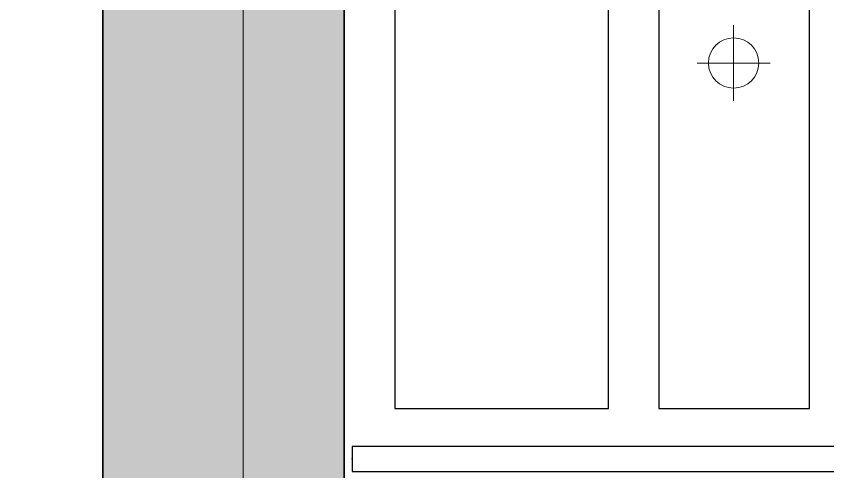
# Model space of a CAD drawing. Header units: millimetres. Extents: x -794334 to -714814, y -17806 to 22403.
# Drawn here: x -757909 to -756295, y 8193 to 9100 of the extents above; entities that cross this region are included whole.
import ezdxf
from ezdxf.xclip import XClip

# ---------------------------------------------------------------- set-up
doc = ezdxf.new("R2010")
doc.units = ezdxf.units.MM
doc.header["$XCLIPFRAME"] = 0
for name, color, linetype in [('000 - WIPEOUT', 250, 'Continuous'), ('A04_TUBE SERIES', 2, 'Continuous'), ('A11_ALU.SOLID SHEET', 2, 'Continuous')]:
    doc.layers.add(name, color=color, linetype=linetype)
for name, color, linetype, lineweight in [('A-DETL-GENF', 2, 'Continuous', 9), ('A-GENM', 1, 'Continuous', 9), ('E-LITE-EQPM', 2, 'Continuous', 9)]:
    doc.layers.add(name, color=color, linetype=linetype, lineweight=lineweight)

# ---------------------------------------------------------------- blocks, each defined once
blk = doc.blocks.new('Curved Concourse Ceiling6 - Curved Concourse Ceiling-12515612-4252-01 ENLARGED CONCOURSE LEVEL - REFLECTED CEILING PLAN - SHEET 3')
at = {"layer": 'A-GENM'}
h = blk.add_hatch(color=256, dxfattribs=at)
h.paths.add_polyline_path([(-757257.5, 4129), (-757257.5, 9894), (-766307.5, 9893.7), (-766307.4, 4129), (-757903.1, 4129)])
h.paths.add_polyline_path([(-757903.1, 4329), (-766107.5, 4329), (-766107.5, 9694), (-757457.5, 9694), (-757457.5, 4329)])
blk.add_hatch(color=256, dxfattribs=at).paths.add_polyline_path([(-757457.5, 4329), (-757457.5, 9694), (-757737.5, 9414), (-757737.5, 4609), (-757496, 4367.5)])
for p, q in [((-757257.5, 9894), (-757257.5, 4129)), ((-757257.5, 4129), (-757257.5, 9894)), ((-757457.5, 4329), (-757457.5, 9694)), ((-757457.5, 4329), (-757457.5, 9694)), ((-757737.5, 9414), (-757737.5, 4609)), ((-757737.5, 4609), (-757737.5, 9414))]:
    blk.add_line(p, q, dxfattribs=at)
blk = doc.blocks.new('*U1029')
at = {"layer": 'A-GENM'}
blk.add_blockref('Curved Concourse Ceiling6 - Curved Concourse Ceiling-12515612-4252-01 ENLARGED CONCOURSE LEVEL - REFLECTED CEILING PLAN - SHEET 3', (778882.4, -3579), dxfattribs=at)
blk = doc.blocks.new('*U1055')
blk.add_attdef('EXTR.OVL-LENGTH_', (-25, -59.1), '', height=5)
blk.add_wipeout([(-25, 0), (25, 0), (25, 2300), (-25, 2300)]).dxf.layer = '000 - WIPEOUT'
blk.add_point((0, 0))
at = {"layer": 'A04_TUBE SERIES', "color": 0}
blk.add_lwpolyline([(-25, 0), (25, 0), (25, 2300), (-25, 2300)], close=True, dxfattribs=at)
blk = doc.blocks.new('*U1230')
for points in [[(0, 0), (9050, 0), (9050, 5765), (0, 5765)], [(480, 480), (8570, 480), (8570, 5285), (480, 5285)]]:
    blk.add_lwpolyline(points, close=True)
blk = doc.blocks.new('*U1255')
at = {"layer": 'Defpoints'}
blk.add_point((0, 0), dxfattribs=at)
blk.add_wipeout([(737.5, 250), (737.5, 675), (-737.5, 675), (-737.5, 250)]).dxf.layer = '000 - WIPEOUT'
at = {"layer": 'A11_ALU.SOLID SHEET', "color": 0}
blk.add_lwpolyline([(737.5, 250), (737.5, 675), (-737.5, 675), (-737.5, 250)], close=True, dxfattribs=at)
at = {"layer": 'Defpoints'}
blk.add_point((0, 400), dxfattribs=at)
blk = doc.blocks.new('*U1262')
at = {"color": 3}
for points in [[(-737.5, 550), (737.5, 550), (737.5, 250), (-737.5, 250)], [(-737.5, 150), (737.5, 150), (737.5, -150), (-737.5, -150)], [(-737.5, -250), (737.5, -250), (737.5, -550), (-737.5, -550)]]:
    blk.add_wipeout(points, dxfattribs=at).dxf.layer = '000 - WIPEOUT'
at = {"layer": 'A11_ALU.SOLID SHEET', "color": 0, "linetype": 'ByBlock'}
for points in [[(-737.5, 250), (737.5, 250), (737.5, 550), (-737.5, 550)], [(-737.5, -150), (737.5, -150), (737.5, 150), (-737.5, 150)], [(-737.5, -550), (737.5, -550), (737.5, -250), (-737.5, -250)]]:
    blk.add_lwpolyline(points, close=True, dxfattribs=at)
blk = doc.blocks.new('*U1630')
blk.add_blockref('*U1230', (-21625.1, 550))
at = {"layer": 'A04_TUBE SERIES', "color": 0, "linetype": 'ByBlock', "rotation": 270}
blk.add_blockref('*U1055', (-12560, 4640), dxfattribs=at)
at = {"layer": 'A11_ALU.SOLID SHEET', "color": 0, "linetype": 'ByBlock', "rotation": 90}
blk.add_blockref('*U1255', (-11800, 5477.5), dxfattribs=at)
blk.add_blockref('*U1262', (-11400, 5477.5), dxfattribs=at)
blk = doc.blocks.new('LGF_DL_SAA_LowPower_DL1a - LGF_DL_SAA_LowPower_DL1a-8854269-4150-01 CONCOURSE LEVEL - REFLECTED CEILING PLAN')
at = {"layer": 'A-DETL-GENF'}
for p, q in [((0, -75), (0, 75)), ((72.5, 0), (-72.5, 0))]:
    blk.add_line(p, q, dxfattribs=at)
blk.add_circle((0, 0), 50, dxfattribs=at)
blk = doc.blocks.new('C-1-PP19-AR-4150-01-B_20250901-115810_EXDOWNLIGHT')
at = {"layer": 'E-LITE-EQPM', "extrusion": (0, 0, -1), "rotation": 180}
blk.add_blockref('LGF_DL_SAA_LowPower_DL1a - LGF_DL_SAA_LowPower_DL1a-8854269-4150-01 CONCOURSE LEVEL - REFLECTED CEILING PLAN', (11800, 5427.5), dxfattribs=at)

msp = doc.modelspace()

# ---------------------------------------------------------------- block references
at = {"layer": 'A11_ALU.SOLID SHEET'}
ref = msp.add_blockref('*U1630', (-744681.2, 3579), dxfattribs=at)
XClip(ref).set_block_clipping_path([(-45802.4668593339, -9620.0029952967), (23702.8690583039, 10334.9999958097)])

# ---------------------------------------------------------------- next in the draw order: block references
ref = msp.add_blockref('C-1-PP19-AR-4150-01-B_20250901-115810_EXDOWNLIGHT', (-744682.4, 3579))
XClip(ref).set_block_clipping_path([(-45801.3280238605, -9620.0029952967), (23704.0078937773, 10334.9999958097)])
msp.add_blockref('*U1029', (-778882.4, 3579))

doc.saveas('drawing.dxf')
